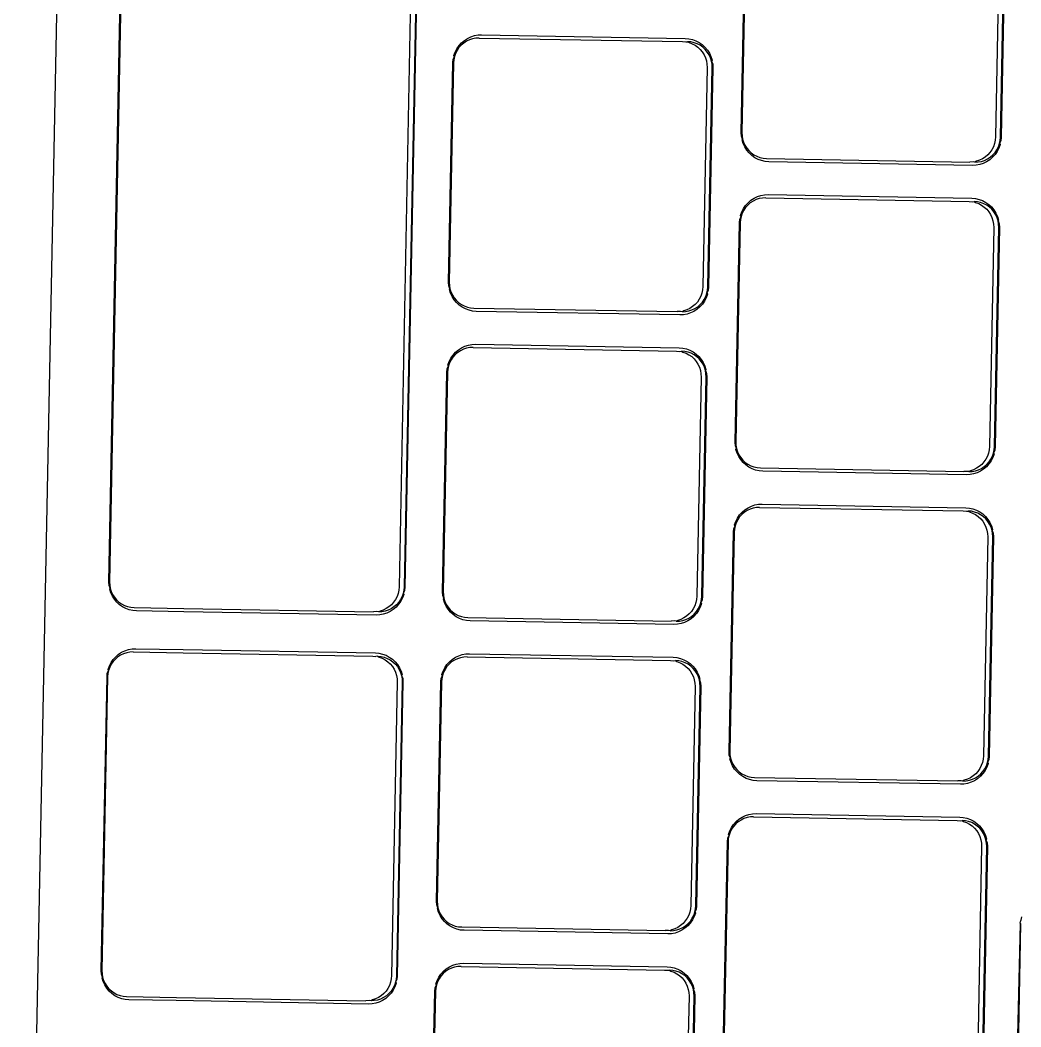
# Model space of a CAD drawing. Header units: millimetres. Extents: x -9564 to 100156, y -26854 to 24346.
# Drawn here: x 72390.7 to 72444.6, y -20765.5 to -20711.2 of the extents above; entities that cross this region are included whole.
import ezdxf

# ---------------------------------------------------------------- set-up
doc = ezdxf.new("R2010")
doc.units = ezdxf.units.MM
doc.header["$LTSCALE"] = 100
doc.layers.add('Muebles', color=112, linetype='Continuous')

msp = doc.modelspace()

# ---------------------------------------------------------------- linework, layer by layer
at = {"layer": 'Muebles'}
for p, q in [((72390.722, -20812.073), (72395.325, -20575.923)), ((72395.502, -20741.488), (72397.032, -20662.998)), ((72397.067, -20663.005), (72395.538, -20741.483)), ((72412.67, -20663.28), (72411.141, -20741.758)), ((72412.943, -20663.285), (72411.414, -20741.763)), ((72412.979, -20663.28), (72411.449, -20741.77)), ((72429.572, -20717.282), (72429.803, -20705.465)), ((72429.838, -20705.472), (72429.607, -20717.277)), ((72443.501, -20705.713), (72443.271, -20717.518)), ((72443.544, -20717.523), (72443.774, -20705.718)), ((72443.81, -20705.712), (72443.579, -20717.53)), ((72414.825, -20712.204), (72415.006, -20712.118)), ((72415.006, -20712.118), (72415.195, -20712.056)), ((72415.195, -20712.056), (72415.391, -20712.02)), ((72415.391, -20712.02), (72415.585, -20712.011)), ((72415.585, -20712.011), (72426.556, -20712.204)), ((72414.256, -20712.762), (72414.37, -20712.595)), ((72414.487, -20712.57), (72414.367, -20712.703)), ((72414.37, -20712.595), (72414.505, -20712.445)), ((72414.622, -20712.454), (72414.487, -20712.57)), ((72414.505, -20712.445), (72414.657, -20712.314)), ((72414.771, -20712.357), (72414.622, -20712.454)), ((72414.657, -20712.314), (72414.825, -20712.204)), ((72414.931, -20712.281), (72414.771, -20712.357)), ((72415.1, -20712.226), (72414.931, -20712.281)), ((72415.274, -20712.194), (72415.1, -20712.226)), ((72415.45, -20712.185), (72415.274, -20712.194)), ((72415.45, -20712.185), (72426.411, -20712.378)), ((72426.411, -20712.378), (72426.587, -20712.393)), ((72426.556, -20712.204), (72426.749, -20712.221)), ((72426.587, -20712.393), (72426.684, -20712.383)), ((72426.86, -20712.398), (72426.684, -20712.383)), ((72426.684, -20712.383), (72426.76, -20712.431)), ((72426.749, -20712.221), (72426.943, -20712.264)), ((72426.76, -20712.431), (72426.926, -20712.492)), ((72427.033, -20712.436), (72426.86, -20712.398)), ((72426.926, -20712.492), (72427.083, -20712.574)), ((72426.943, -20712.264), (72427.131, -20712.332)), ((72427.199, -20712.497), (72427.033, -20712.436)), ((72427.083, -20712.574), (72427.228, -20712.677)), ((72427.131, -20712.332), (72427.308, -20712.425)), ((72427.356, -20712.579), (72427.199, -20712.497)), ((72427.228, -20712.677), (72427.359, -20712.798)), ((72427.308, -20712.425), (72427.471, -20712.54)), ((72427.501, -20712.682), (72427.356, -20712.579)), ((72427.471, -20712.54), (72427.618, -20712.676)), ((72427.632, -20712.802), (72427.501, -20712.682)), ((72427.618, -20712.676), (72427.747, -20712.831)), ((72414.053, -20713.331), (72414.125, -20713.18)), ((72414.125, -20713.18), (72414.087, -20713.355)), ((72414.096, -20713.133), (72414.164, -20712.942)), ((72414.125, -20713.18), (72414.096, -20713.133)), ((72414.185, -20713.011), (72414.125, -20713.18)), ((72414.164, -20712.942), (72414.256, -20712.762)), ((72414.266, -20712.851), (72414.185, -20713.011)), ((72414.367, -20712.703), (72414.266, -20712.851)), ((72427.359, -20712.798), (72427.473, -20712.935)), ((72427.473, -20712.935), (72427.568, -20713.086)), ((72427.568, -20713.086), (72427.643, -20713.248)), ((72427.746, -20712.939), (72427.632, -20712.802)), ((72427.841, -20713.091), (72427.746, -20712.939)), ((72427.747, -20712.831), (72427.855, -20713.001)), ((72427.916, -20713.253), (72427.841, -20713.091)), ((72427.855, -20713.001), (72427.939, -20713.185)), ((72427.939, -20713.185), (72428, -20713.378)), ((72413.807, -20725.345), (72414.037, -20713.528)), ((72414.072, -20713.534), (72413.842, -20725.34)), ((72414.037, -20713.528), (72414.053, -20713.331)), ((72414.087, -20713.355), (72414.072, -20713.534)), ((72427.736, -20713.776), (72427.506, -20725.581)), ((72427.643, -20713.248), (72427.696, -20713.419)), ((72427.696, -20713.419), (72427.728, -20713.596)), ((72427.728, -20713.596), (72427.736, -20713.776)), ((72427.779, -20725.586), (72428.009, -20713.78)), ((72428.044, -20713.775), (72427.813, -20725.592)), ((72427.97, -20713.424), (72427.916, -20713.253)), ((72428, -20713.378), (72427.97, -20713.424)), ((72428.001, -20713.601), (72427.97, -20713.424)), ((72427.97, -20713.424), (72428.035, -20713.578)), ((72428.009, -20713.78), (72428.001, -20713.601)), ((72428.035, -20713.578), (72428.044, -20713.775)), ((72429.581, -20717.479), (72429.572, -20717.282)), ((72429.647, -20717.633), (72429.581, -20717.479)), ((72429.607, -20717.277), (72429.615, -20717.457)), ((72429.615, -20717.457), (72429.647, -20717.633)), ((72443.271, -20717.518), (72443.256, -20717.697)), ((72443.529, -20717.702), (72443.544, -20717.523)), ((72443.579, -20717.53), (72443.563, -20717.726)), ((72429.616, -20717.679), (72429.647, -20717.633)), ((72429.677, -20717.873), (72429.616, -20717.679)), ((72429.647, -20717.633), (72429.7, -20717.805)), ((72429.761, -20718.056), (72429.677, -20717.873)), ((72429.7, -20717.805), (72429.775, -20717.967)), ((72429.869, -20718.227), (72429.761, -20718.056)), ((72429.775, -20717.967), (72429.87, -20718.118)), ((72429.87, -20718.118), (72429.984, -20718.255)), ((72443.158, -20718.042), (72443.077, -20718.202)), ((72443.218, -20717.873), (72443.158, -20718.042)), ((72443.256, -20717.697), (72443.218, -20717.873)), ((72443.35, -20718.207), (72443.431, -20718.047)), ((72443.452, -20718.116), (72443.36, -20718.296)), ((72443.431, -20718.047), (72443.491, -20717.878)), ((72443.52, -20717.925), (72443.452, -20718.116)), ((72443.491, -20717.878), (72443.529, -20717.702)), ((72443.563, -20717.726), (72443.491, -20717.878)), ((72443.491, -20717.878), (72443.52, -20717.925)), ((72429.998, -20718.381), (72429.869, -20718.227)), ((72429.984, -20718.255), (72430.115, -20718.376)), ((72430.145, -20718.518), (72429.998, -20718.381)), ((72430.115, -20718.376), (72430.26, -20718.478)), ((72430.308, -20718.633), (72430.145, -20718.518)), ((72430.26, -20718.478), (72430.417, -20718.561)), ((72430.485, -20718.726), (72430.308, -20718.633)), ((72430.417, -20718.561), (72430.583, -20718.621)), ((72430.583, -20718.621), (72430.756, -20718.659)), ((72430.756, -20718.659), (72430.932, -20718.674)), ((72442.721, -20718.598), (72442.572, -20718.696)), ((72442.856, -20718.482), (72442.721, -20718.598)), ((72442.845, -20718.7), (72442.994, -20718.603)), ((72442.976, -20718.349), (72442.856, -20718.482)), ((72443.111, -20718.613), (72442.959, -20718.744)), ((72443.077, -20718.202), (72442.976, -20718.349)), ((72442.994, -20718.603), (72443.129, -20718.487)), ((72443.246, -20718.463), (72443.111, -20718.613)), ((72443.129, -20718.487), (72443.249, -20718.354)), ((72443.36, -20718.296), (72443.246, -20718.463)), ((72443.249, -20718.354), (72443.35, -20718.207)), ((72430.673, -20718.794), (72430.485, -20718.726)), ((72430.867, -20718.837), (72430.673, -20718.794)), ((72431.06, -20718.853), (72430.867, -20718.837)), ((72430.932, -20718.674), (72441.893, -20718.868)), ((72442.031, -20719.047), (72431.06, -20718.853)), ((72442.069, -20718.859), (72441.893, -20718.868)), ((72442.225, -20719.037), (72442.031, -20719.047)), ((72442.166, -20718.872), (72442.069, -20718.859)), ((72442.244, -20718.827), (72442.166, -20718.872)), ((72442.166, -20718.872), (72442.342, -20718.864)), ((72442.421, -20719.001), (72442.225, -20719.037)), ((72442.412, -20718.772), (72442.244, -20718.827)), ((72442.342, -20718.864), (72442.517, -20718.832)), ((72442.572, -20718.696), (72442.412, -20718.772)), ((72442.61, -20718.94), (72442.421, -20719.001)), ((72442.517, -20718.832), (72442.685, -20718.777)), ((72442.791, -20718.853), (72442.61, -20718.94)), ((72442.685, -20718.777), (72442.845, -20718.7)), ((72442.959, -20718.744), (72442.791, -20718.853)), ((72430.098, -20720.929), (72430.266, -20720.819)), ((72430.266, -20720.819), (72430.446, -20720.733)), ((72430.446, -20720.733), (72430.636, -20720.671)), ((72430.714, -20720.809), (72430.54, -20720.841)), ((72430.636, -20720.671), (72430.832, -20720.635)), ((72430.891, -20720.8), (72430.714, -20720.809)), ((72430.832, -20720.635), (72431.025, -20720.626)), ((72430.891, -20720.8), (72441.851, -20720.994)), ((72431.025, -20720.626), (72441.997, -20720.82)), ((72441.997, -20720.82), (72442.19, -20720.836)), ((72429.697, -20721.377), (72429.811, -20721.21)), ((72429.808, -20721.319), (72429.707, -20721.466)), ((72429.927, -20721.186), (72429.808, -20721.319)), ((72429.811, -20721.21), (72429.945, -20721.06)), ((72430.063, -20721.069), (72429.927, -20721.186)), ((72429.945, -20721.06), (72430.098, -20720.929)), ((72430.211, -20720.972), (72430.063, -20721.069)), ((72430.372, -20720.896), (72430.211, -20720.972)), ((72430.54, -20720.841), (72430.372, -20720.896)), ((72441.851, -20720.994), (72442.028, -20721.008)), ((72442.028, -20721.008), (72442.124, -20720.998)), ((72442.301, -20721.013), (72442.124, -20720.998)), ((72442.124, -20720.998), (72442.2, -20721.047)), ((72442.19, -20720.836), (72442.384, -20720.879)), ((72442.2, -20721.047), (72442.367, -20721.107)), ((72442.473, -20721.051), (72442.301, -20721.013)), ((72442.367, -20721.107), (72442.524, -20721.189)), ((72442.384, -20720.879), (72442.571, -20720.947)), ((72442.64, -20721.112), (72442.473, -20721.051)), ((72442.524, -20721.189), (72442.669, -20721.292)), ((72442.571, -20720.947), (72442.748, -20721.04)), ((72442.797, -20721.194), (72442.64, -20721.112)), ((72442.669, -20721.292), (72442.799, -20721.413)), ((72442.748, -20721.04), (72442.912, -20721.155)), ((72442.942, -20721.297), (72442.797, -20721.194)), ((72442.912, -20721.155), (72443.059, -20721.291)), ((72443.072, -20721.417), (72442.942, -20721.297)), ((72443.059, -20721.291), (72443.188, -20721.446)), ((72429.494, -20721.947), (72429.565, -20721.795)), ((72429.565, -20721.795), (72429.527, -20721.971)), ((72429.537, -20721.748), (72429.605, -20721.557)), ((72429.565, -20721.795), (72429.537, -20721.748)), ((72429.626, -20721.626), (72429.565, -20721.795)), ((72429.605, -20721.557), (72429.697, -20721.377)), ((72429.707, -20721.466), (72429.626, -20721.626)), ((72442.799, -20721.413), (72442.913, -20721.55)), ((72442.913, -20721.55), (72443.009, -20721.701)), ((72443.009, -20721.701), (72443.084, -20721.863)), ((72443.186, -20721.555), (72443.072, -20721.417)), ((72443.084, -20721.863), (72443.137, -20722.034)), ((72443.282, -20721.706), (72443.186, -20721.555)), ((72443.188, -20721.446), (72443.295, -20721.617)), ((72443.357, -20721.868), (72443.282, -20721.706)), ((72443.295, -20721.617), (72443.38, -20721.8)), ((72443.41, -20722.039), (72443.357, -20721.868)), ((72443.38, -20721.8), (72443.44, -20721.993)), ((72429.247, -20733.96), (72429.478, -20722.143)), ((72429.512, -20722.15), (72429.282, -20733.955)), ((72429.478, -20722.143), (72429.494, -20721.947)), ((72429.527, -20721.971), (72429.512, -20722.15)), ((72443.176, -20722.391), (72442.946, -20734.196)), ((72443.137, -20722.034), (72443.168, -20722.211)), ((72443.168, -20722.211), (72443.176, -20722.391)), ((72443.219, -20734.201), (72443.449, -20722.395)), ((72443.484, -20722.39), (72443.254, -20734.207)), ((72443.44, -20721.993), (72443.41, -20722.039)), ((72443.441, -20722.216), (72443.41, -20722.039)), ((72443.41, -20722.039), (72443.476, -20722.193)), ((72443.449, -20722.395), (72443.441, -20722.216)), ((72443.476, -20722.193), (72443.484, -20722.39)), ((72413.815, -20725.542), (72413.807, -20725.345)), ((72413.881, -20725.696), (72413.815, -20725.542)), ((72413.842, -20725.34), (72413.85, -20725.519)), ((72413.85, -20725.519), (72413.881, -20725.696)), ((72413.851, -20725.742), (72413.881, -20725.696)), ((72413.881, -20725.696), (72413.934, -20725.867)), ((72427.506, -20725.581), (72427.49, -20725.76)), ((72427.763, -20725.765), (72427.779, -20725.586)), ((72427.813, -20725.592), (72427.797, -20725.789)), ((72413.911, -20725.935), (72413.851, -20725.742)), ((72413.996, -20726.119), (72413.911, -20725.935)), ((72413.934, -20725.867), (72414.009, -20726.03)), ((72414.103, -20726.289), (72413.996, -20726.119)), ((72414.009, -20726.03), (72414.105, -20726.181)), ((72414.105, -20726.181), (72414.219, -20726.318)), ((72427.392, -20726.105), (72427.311, -20726.264)), ((72427.453, -20725.936), (72427.392, -20726.105)), ((72427.49, -20725.76), (72427.453, -20725.936)), ((72427.584, -20726.269), (72427.665, -20726.109)), ((72427.686, -20726.178), (72427.594, -20726.359)), ((72427.665, -20726.109), (72427.726, -20725.94)), ((72427.754, -20725.987), (72427.686, -20726.178)), ((72427.726, -20725.94), (72427.763, -20725.765)), ((72427.797, -20725.789), (72427.726, -20725.94)), ((72427.726, -20725.94), (72427.754, -20725.987)), ((72414.232, -20726.444), (72414.103, -20726.289)), ((72414.219, -20726.318), (72414.349, -20726.439)), ((72414.379, -20726.58), (72414.232, -20726.444)), ((72414.349, -20726.439), (72414.494, -20726.541)), ((72414.543, -20726.696), (72414.379, -20726.58)), ((72414.494, -20726.541), (72414.651, -20726.623)), ((72414.72, -20726.788), (72414.543, -20726.696)), ((72414.651, -20726.623), (72414.818, -20726.684)), ((72414.907, -20726.857), (72414.72, -20726.788)), ((72414.818, -20726.684), (72414.99, -20726.722)), ((72414.99, -20726.722), (72415.167, -20726.737)), ((72415.167, -20726.737), (72426.127, -20726.93)), ((72426.806, -20726.758), (72426.646, -20726.835)), ((72426.955, -20726.661), (72426.806, -20726.758)), ((72426.919, -20726.84), (72427.08, -20726.763)), ((72427.091, -20726.545), (72426.955, -20726.661)), ((72427.08, -20726.763), (72427.228, -20726.666)), ((72427.21, -20726.412), (72427.091, -20726.545)), ((72427.346, -20726.675), (72427.193, -20726.806)), ((72427.311, -20726.264), (72427.21, -20726.412)), ((72427.228, -20726.666), (72427.364, -20726.55)), ((72427.48, -20726.525), (72427.346, -20726.675)), ((72427.364, -20726.55), (72427.483, -20726.417)), ((72427.594, -20726.359), (72427.48, -20726.525)), ((72427.483, -20726.417), (72427.584, -20726.269)), ((72415.101, -20726.9), (72414.907, -20726.857)), ((72415.294, -20726.916), (72415.101, -20726.9)), ((72426.266, -20727.109), (72415.294, -20726.916)), ((72426.304, -20726.922), (72426.127, -20726.93)), ((72426.459, -20727.1), (72426.266, -20727.109)), ((72426.4, -20726.935), (72426.304, -20726.922)), ((72426.478, -20726.89), (72426.4, -20726.935)), ((72426.4, -20726.935), (72426.577, -20726.927)), ((72426.655, -20727.064), (72426.459, -20727.1)), ((72426.646, -20726.835), (72426.478, -20726.89)), ((72426.577, -20726.927), (72426.751, -20726.895)), ((72426.845, -20727.002), (72426.655, -20727.064)), ((72426.751, -20726.895), (72426.919, -20726.84)), ((72427.025, -20726.916), (72426.845, -20727.002)), ((72427.193, -20726.806), (72427.025, -20726.916)), ((72414.332, -20728.992), (72414.5, -20728.882)), ((72414.606, -20728.958), (72414.446, -20729.035)), ((72414.5, -20728.882), (72414.681, -20728.796)), ((72414.774, -20728.903), (72414.606, -20728.958)), ((72414.681, -20728.796), (72414.87, -20728.734)), ((72414.949, -20728.871), (72414.774, -20728.903)), ((72414.87, -20728.734), (72415.066, -20728.698)), ((72415.125, -20728.863), (72414.949, -20728.871)), ((72415.066, -20728.698), (72415.26, -20728.689)), ((72415.125, -20728.863), (72426.086, -20729.056)), ((72415.26, -20728.689), (72426.231, -20728.882)), ((72426.231, -20728.882), (72426.424, -20728.898)), ((72426.424, -20728.898), (72426.618, -20728.941)), ((72426.618, -20728.941), (72426.806, -20729.01)), ((72413.839, -20729.62), (72413.931, -20729.439)), ((72413.931, -20729.439), (72414.045, -20729.273)), ((72414.042, -20729.381), (72413.941, -20729.529)), ((72414.162, -20729.248), (72414.042, -20729.381)), ((72414.045, -20729.273), (72414.18, -20729.123)), ((72414.297, -20729.132), (72414.162, -20729.248)), ((72414.18, -20729.123), (72414.332, -20728.992)), ((72414.446, -20729.035), (72414.297, -20729.132)), ((72426.086, -20729.056), (72426.262, -20729.071)), ((72426.262, -20729.071), (72426.359, -20729.061)), ((72426.535, -20729.076), (72426.359, -20729.061)), ((72426.359, -20729.061), (72426.435, -20729.109)), ((72426.435, -20729.109), (72426.601, -20729.17)), ((72426.708, -20729.114), (72426.535, -20729.076)), ((72426.601, -20729.17), (72426.758, -20729.252)), ((72426.874, -20729.175), (72426.708, -20729.114)), ((72426.758, -20729.252), (72426.903, -20729.355)), ((72426.806, -20729.01), (72426.983, -20729.102)), ((72427.031, -20729.257), (72426.874, -20729.175)), ((72426.903, -20729.355), (72427.034, -20729.475)), ((72426.983, -20729.102), (72427.146, -20729.218)), ((72427.176, -20729.359), (72427.031, -20729.257)), ((72427.034, -20729.475), (72427.148, -20729.612)), ((72427.146, -20729.218), (72427.293, -20729.354)), ((72427.307, -20729.48), (72427.176, -20729.359)), ((72427.293, -20729.354), (72427.422, -20729.509)), ((72427.421, -20729.617), (72427.307, -20729.48)), ((72427.422, -20729.509), (72427.53, -20729.679)), ((72413.712, -20730.206), (72413.728, -20730.009)), ((72413.728, -20730.009), (72413.8, -20729.858)), ((72413.762, -20730.033), (72413.747, -20730.212)), ((72413.8, -20729.858), (72413.762, -20730.033)), ((72413.771, -20729.811), (72413.839, -20729.62)), ((72413.8, -20729.858), (72413.771, -20729.811)), ((72413.86, -20729.689), (72413.8, -20729.858)), ((72413.941, -20729.529), (72413.86, -20729.689)), ((72427.148, -20729.612), (72427.243, -20729.763)), ((72427.243, -20729.763), (72427.318, -20729.926)), ((72427.318, -20729.926), (72427.371, -20730.097)), ((72427.516, -20729.768), (72427.421, -20729.617)), ((72427.591, -20729.931), (72427.516, -20729.768)), ((72427.53, -20729.679), (72427.614, -20729.863)), ((72427.644, -20730.102), (72427.591, -20729.931)), ((72427.614, -20729.863), (72427.675, -20730.056)), ((72427.675, -20730.056), (72427.644, -20730.102)), ((72413.481, -20742.023), (72413.712, -20730.206)), ((72413.747, -20730.212), (72413.517, -20742.018)), ((72427.411, -20730.453), (72427.18, -20742.259)), ((72427.371, -20730.097), (72427.402, -20730.274)), ((72427.402, -20730.274), (72427.411, -20730.453)), ((72427.453, -20742.264), (72427.684, -20730.458)), ((72427.719, -20730.453), (72427.488, -20742.27)), ((72427.675, -20730.279), (72427.644, -20730.102)), ((72427.644, -20730.102), (72427.71, -20730.256)), ((72427.684, -20730.458), (72427.675, -20730.279)), ((72427.71, -20730.256), (72427.719, -20730.453)), ((72429.256, -20734.157), (72429.247, -20733.96)), ((72429.321, -20734.311), (72429.256, -20734.157)), ((72429.282, -20733.955), (72429.29, -20734.134)), ((72429.29, -20734.134), (72429.321, -20734.311)), ((72429.291, -20734.357), (72429.321, -20734.311)), ((72429.352, -20734.55), (72429.291, -20734.357)), ((72429.321, -20734.311), (72429.375, -20734.482)), ((72442.931, -20734.375), (72442.893, -20734.551)), ((72442.946, -20734.196), (72442.931, -20734.375)), ((72443.166, -20734.555), (72443.204, -20734.38)), ((72443.204, -20734.38), (72443.219, -20734.201)), ((72443.254, -20734.207), (72443.238, -20734.404)), ((72429.436, -20734.734), (72429.352, -20734.55)), ((72429.375, -20734.482), (72429.45, -20734.645)), ((72429.544, -20734.904), (72429.436, -20734.734)), ((72429.45, -20734.645), (72429.545, -20734.796)), ((72429.673, -20735.059), (72429.544, -20734.904)), ((72429.545, -20734.796), (72429.659, -20734.933)), ((72429.659, -20734.933), (72429.79, -20735.054)), ((72442.752, -20734.879), (72442.651, -20735.027)), ((72442.833, -20734.72), (72442.752, -20734.879)), ((72442.893, -20734.551), (72442.833, -20734.72)), ((72442.924, -20735.032), (72443.025, -20734.884)), ((72443.025, -20734.884), (72443.106, -20734.725)), ((72443.127, -20734.793), (72443.035, -20734.974)), ((72443.106, -20734.725), (72443.166, -20734.555)), ((72443.195, -20734.602), (72443.127, -20734.793)), ((72443.238, -20734.404), (72443.166, -20734.555)), ((72443.166, -20734.555), (72443.195, -20734.602)), ((72429.82, -20735.195), (72429.673, -20735.059)), ((72429.79, -20735.054), (72429.935, -20735.156)), ((72429.983, -20735.311), (72429.82, -20735.195)), ((72429.935, -20735.156), (72430.092, -20735.238)), ((72430.16, -20735.403), (72429.983, -20735.311)), ((72430.092, -20735.238), (72430.258, -20735.299)), ((72430.348, -20735.472), (72430.16, -20735.403)), ((72430.258, -20735.299), (72430.431, -20735.337)), ((72430.542, -20735.515), (72430.348, -20735.472)), ((72430.431, -20735.337), (72430.607, -20735.352)), ((72430.607, -20735.352), (72441.568, -20735.545)), ((72442.087, -20735.45), (72441.918, -20735.505)), ((72442.247, -20735.373), (72442.087, -20735.45)), ((72442.191, -20735.51), (72442.36, -20735.455)), ((72442.396, -20735.276), (72442.247, -20735.373)), ((72442.36, -20735.455), (72442.52, -20735.378)), ((72442.531, -20735.16), (72442.396, -20735.276)), ((72442.634, -20735.421), (72442.466, -20735.531)), ((72442.52, -20735.378), (72442.669, -20735.281)), ((72442.651, -20735.027), (72442.531, -20735.16)), ((72442.786, -20735.291), (72442.634, -20735.421)), ((72442.669, -20735.281), (72442.804, -20735.165)), ((72442.921, -20735.14), (72442.786, -20735.291)), ((72442.804, -20735.165), (72442.924, -20735.032)), ((72443.035, -20734.974), (72442.921, -20735.14)), ((72430.735, -20735.531), (72430.542, -20735.515)), ((72441.706, -20735.724), (72430.735, -20735.531)), ((72441.744, -20735.537), (72441.568, -20735.545)), ((72441.9, -20735.715), (72441.706, -20735.724)), ((72441.841, -20735.55), (72441.744, -20735.537)), ((72441.918, -20735.505), (72441.841, -20735.55)), ((72441.841, -20735.55), (72442.017, -20735.542)), ((72442.096, -20735.679), (72441.9, -20735.715)), ((72442.017, -20735.542), (72442.191, -20735.51)), ((72442.285, -20735.617), (72442.096, -20735.679)), ((72442.466, -20735.531), (72442.285, -20735.617)), ((72429.62, -20737.738), (72429.773, -20737.607)), ((72429.886, -20737.65), (72429.737, -20737.747)), ((72429.773, -20737.607), (72429.941, -20737.497)), ((72430.046, -20737.573), (72429.886, -20737.65)), ((72429.941, -20737.497), (72430.121, -20737.411)), ((72430.215, -20737.519), (72430.046, -20737.573)), ((72430.121, -20737.411), (72430.311, -20737.349)), ((72430.389, -20737.487), (72430.215, -20737.519)), ((72430.311, -20737.349), (72430.507, -20737.313)), ((72430.566, -20737.478), (72430.389, -20737.487)), ((72430.507, -20737.313), (72430.7, -20737.304)), ((72430.566, -20737.478), (72441.526, -20737.671)), ((72430.7, -20737.304), (72441.672, -20737.497)), ((72441.672, -20737.497), (72441.865, -20737.514)), ((72441.865, -20737.514), (72442.059, -20737.556)), ((72442.059, -20737.556), (72442.246, -20737.625)), ((72442.246, -20737.625), (72442.423, -20737.717)), ((72429.28, -20738.235), (72429.372, -20738.054)), ((72429.382, -20738.144), (72429.3, -20738.304)), ((72429.372, -20738.054), (72429.486, -20737.888)), ((72429.483, -20737.996), (72429.382, -20738.144)), ((72429.602, -20737.863), (72429.483, -20737.996)), ((72429.486, -20737.888), (72429.62, -20737.738)), ((72429.737, -20737.747), (72429.602, -20737.863)), ((72441.526, -20737.671), (72441.702, -20737.686)), ((72441.702, -20737.686), (72441.799, -20737.676)), ((72441.975, -20737.691), (72441.799, -20737.676)), ((72441.799, -20737.676), (72441.875, -20737.724)), ((72441.875, -20737.724), (72442.041, -20737.785)), ((72442.148, -20737.729), (72441.975, -20737.691)), ((72442.041, -20737.785), (72442.198, -20737.867)), ((72442.314, -20737.79), (72442.148, -20737.729)), ((72442.198, -20737.867), (72442.344, -20737.97)), ((72442.472, -20737.872), (72442.314, -20737.79)), ((72442.344, -20737.97), (72442.474, -20738.09)), ((72442.423, -20737.717), (72442.587, -20737.833)), ((72442.617, -20737.974), (72442.472, -20737.872)), ((72442.474, -20738.09), (72442.588, -20738.227)), ((72442.587, -20737.833), (72442.734, -20737.969)), ((72442.747, -20738.095), (72442.617, -20737.974)), ((72442.734, -20737.969), (72442.863, -20738.124)), ((72442.861, -20738.232), (72442.747, -20738.095)), ((72442.863, -20738.124), (72442.97, -20738.294)), ((72429.152, -20738.821), (72429.169, -20738.624)), ((72429.169, -20738.624), (72429.24, -20738.473)), ((72429.202, -20738.648), (72429.187, -20738.827)), ((72429.24, -20738.473), (72429.202, -20738.648)), ((72429.212, -20738.426), (72429.28, -20738.235)), ((72429.24, -20738.473), (72429.212, -20738.426)), ((72429.3, -20738.304), (72429.24, -20738.473)), ((72442.588, -20738.227), (72442.683, -20738.379)), ((72442.683, -20738.379), (72442.758, -20738.541)), ((72442.758, -20738.541), (72442.812, -20738.712)), ((72442.812, -20738.712), (72442.843, -20738.889)), ((72442.956, -20738.383), (72442.861, -20738.232)), ((72443.032, -20738.546), (72442.956, -20738.383)), ((72442.97, -20738.294), (72443.055, -20738.478)), ((72443.085, -20738.717), (72443.032, -20738.546)), ((72443.055, -20738.478), (72443.115, -20738.671)), ((72443.115, -20738.671), (72443.085, -20738.717)), ((72443.116, -20738.894), (72443.085, -20738.717)), ((72443.085, -20738.717), (72443.15, -20738.871)), ((72428.922, -20750.638), (72429.152, -20738.821)), ((72429.187, -20738.827), (72428.957, -20750.633)), ((72442.851, -20739.068), (72442.621, -20750.874)), ((72442.843, -20738.889), (72442.851, -20739.068)), ((72442.894, -20750.879), (72443.124, -20739.073)), ((72443.159, -20739.068), (72442.929, -20750.885)), ((72443.124, -20739.073), (72443.116, -20738.894)), ((72443.15, -20738.871), (72443.159, -20739.068)), ((72395.511, -20741.685), (72395.502, -20741.488)), ((72395.577, -20741.839), (72395.511, -20741.685)), ((72395.538, -20741.483), (72395.546, -20741.663)), ((72395.546, -20741.663), (72395.577, -20741.839)), ((72395.546, -20741.885), (72395.577, -20741.839)), ((72395.607, -20742.078), (72395.546, -20741.885)), ((72395.577, -20741.839), (72395.63, -20742.01)), ((72411.126, -20741.937), (72411.088, -20742.113)), ((72411.141, -20741.758), (72411.126, -20741.937)), ((72411.399, -20741.942), (72411.361, -20742.118)), ((72411.432, -20741.966), (72411.361, -20742.118)), ((72411.414, -20741.763), (72411.399, -20741.942)), ((72411.449, -20741.77), (72411.432, -20741.966)), ((72395.692, -20742.262), (72395.607, -20742.078)), ((72395.63, -20742.01), (72395.705, -20742.173)), ((72395.799, -20742.433), (72395.692, -20742.262)), ((72395.705, -20742.173), (72395.801, -20742.324)), ((72395.928, -20742.587), (72395.799, -20742.433)), ((72395.801, -20742.324), (72395.915, -20742.461)), ((72395.915, -20742.461), (72396.045, -20742.582)), ((72410.946, -20742.442), (72410.845, -20742.589)), ((72411.028, -20742.282), (72410.946, -20742.442)), ((72411.088, -20742.113), (72411.028, -20742.282)), ((72411.219, -20742.447), (72411.118, -20742.594)), ((72411.301, -20742.287), (72411.219, -20742.447)), ((72411.321, -20742.356), (72411.229, -20742.536)), ((72411.361, -20742.118), (72411.301, -20742.287)), ((72411.389, -20742.165), (72411.321, -20742.356)), ((72411.361, -20742.118), (72411.389, -20742.165)), ((72413.49, -20742.22), (72413.481, -20742.023)), ((72413.556, -20742.374), (72413.49, -20742.22)), ((72413.517, -20742.018), (72413.525, -20742.197)), ((72413.525, -20742.197), (72413.556, -20742.374)), ((72413.525, -20742.42), (72413.556, -20742.374)), ((72413.586, -20742.613), (72413.525, -20742.42)), ((72413.556, -20742.374), (72413.609, -20742.545)), ((72427.165, -20742.438), (72427.127, -20742.613)), ((72427.18, -20742.259), (72427.165, -20742.438)), ((72427.4, -20742.618), (72427.438, -20742.443)), ((72427.472, -20742.467), (72427.4, -20742.618)), ((72427.438, -20742.443), (72427.453, -20742.264)), ((72427.488, -20742.27), (72427.472, -20742.467)), ((72396.075, -20742.723), (72395.928, -20742.587)), ((72396.045, -20742.582), (72396.19, -20742.684)), ((72396.239, -20742.839), (72396.075, -20742.723)), ((72396.19, -20742.684), (72396.347, -20742.766)), ((72396.415, -20742.932), (72396.239, -20742.839)), ((72396.347, -20742.766), (72396.514, -20742.827)), ((72396.603, -20743), (72396.415, -20742.932)), ((72396.514, -20742.827), (72396.686, -20742.865)), ((72396.797, -20743.043), (72396.603, -20743)), ((72396.686, -20742.865), (72396.862, -20742.88)), ((72396.99, -20743.059), (72396.797, -20743.043)), ((72396.862, -20742.88), (72399.549, -20742.928)), ((72399.545, -20743.104), (72396.99, -20743.059)), ((72399.549, -20742.928), (72409.762, -20743.108)), ((72410.113, -20743.067), (72410.035, -20743.113)), ((72410.282, -20743.012), (72410.113, -20743.067)), ((72410.386, -20743.072), (72410.212, -20743.104)), ((72410.442, -20742.936), (72410.282, -20743.012)), ((72410.555, -20743.017), (72410.386, -20743.072)), ((72410.591, -20742.838), (72410.442, -20742.936)), ((72410.715, -20742.94), (72410.555, -20743.017)), ((72410.726, -20742.722), (72410.591, -20742.838)), ((72410.828, -20742.984), (72410.66, -20743.093)), ((72410.864, -20742.843), (72410.715, -20742.94)), ((72410.845, -20742.589), (72410.726, -20742.722)), ((72410.981, -20742.853), (72410.828, -20742.984)), ((72410.999, -20742.727), (72410.864, -20742.843)), ((72411.115, -20742.703), (72410.981, -20742.853)), ((72411.118, -20742.594), (72410.999, -20742.727)), ((72411.229, -20742.536), (72411.115, -20742.703)), ((72413.671, -20742.797), (72413.586, -20742.613)), ((72413.609, -20742.545), (72413.684, -20742.707)), ((72413.778, -20742.967), (72413.671, -20742.797)), ((72413.684, -20742.707), (72413.78, -20742.859)), ((72413.907, -20743.122), (72413.778, -20742.967)), ((72413.78, -20742.859), (72413.894, -20742.996)), ((72413.894, -20742.996), (72414.024, -20743.116)), ((72426.986, -20742.942), (72426.885, -20743.09)), ((72427.067, -20742.782), (72426.986, -20742.942)), ((72427.127, -20742.613), (72427.067, -20742.782)), ((72427.269, -20743.036), (72427.155, -20743.203)), ((72427.158, -20743.095), (72427.259, -20742.947)), ((72427.259, -20742.947), (72427.34, -20742.787)), ((72427.361, -20742.856), (72427.269, -20743.036)), ((72427.34, -20742.787), (72427.4, -20742.618)), ((72427.429, -20742.665), (72427.361, -20742.856)), ((72427.4, -20742.618), (72427.429, -20742.665)), ((72409.901, -20743.287), (72399.545, -20743.104)), ((72409.939, -20743.099), (72409.762, -20743.108)), ((72410.094, -20743.277), (72409.901, -20743.287)), ((72410.035, -20743.113), (72409.939, -20743.099)), ((72410.212, -20743.104), (72410.035, -20743.113)), ((72410.29, -20743.241), (72410.094, -20743.277)), ((72410.48, -20743.18), (72410.29, -20743.241)), ((72410.66, -20743.093), (72410.48, -20743.18)), ((72414.054, -20743.258), (72413.907, -20743.122)), ((72414.024, -20743.116), (72414.169, -20743.219)), ((72414.218, -20743.373), (72414.054, -20743.258)), ((72414.169, -20743.219), (72414.326, -20743.301)), ((72414.395, -20743.466), (72414.218, -20743.373)), ((72414.326, -20743.301), (72414.493, -20743.362)), ((72414.582, -20743.534), (72414.395, -20743.466)), ((72414.493, -20743.362), (72414.665, -20743.4)), ((72414.776, -20743.577), (72414.582, -20743.534)), ((72414.665, -20743.4), (72414.842, -20743.415)), ((72414.969, -20743.594), (72414.776, -20743.577)), ((72414.842, -20743.415), (72425.802, -20743.608)), ((72425.941, -20743.787), (72414.969, -20743.594)), ((72425.979, -20743.599), (72425.802, -20743.608)), ((72426.075, -20743.613), (72425.979, -20743.599)), ((72426.153, -20743.567), (72426.075, -20743.613)), ((72426.075, -20743.613), (72426.252, -20743.604)), ((72426.321, -20743.513), (72426.153, -20743.567)), ((72426.252, -20743.604), (72426.426, -20743.572)), ((72426.481, -20743.436), (72426.321, -20743.513)), ((72426.426, -20743.572), (72426.594, -20743.517)), ((72426.63, -20743.339), (72426.481, -20743.436)), ((72426.7, -20743.594), (72426.52, -20743.68)), ((72426.594, -20743.517), (72426.754, -20743.441)), ((72426.766, -20743.223), (72426.63, -20743.339)), ((72426.868, -20743.484), (72426.7, -20743.594)), ((72426.754, -20743.441), (72426.903, -20743.344)), ((72426.885, -20743.09), (72426.766, -20743.223)), ((72427.02, -20743.353), (72426.868, -20743.484)), ((72426.903, -20743.344), (72427.039, -20743.228)), ((72427.155, -20743.203), (72427.02, -20743.353)), ((72427.039, -20743.228), (72427.158, -20743.095)), ((72426.134, -20743.778), (72425.941, -20743.787)), ((72426.33, -20743.742), (72426.134, -20743.778)), ((72426.52, -20743.68), (72426.33, -20743.742)), ((72396.191, -20745.288), (72396.371, -20745.202)), ((72396.371, -20745.202), (72396.561, -20745.14)), ((72396.561, -20745.14), (72396.757, -20745.104)), ((72396.757, -20745.104), (72396.95, -20745.095)), ((72396.95, -20745.095), (72399.506, -20745.14)), ((72399.506, -20745.14), (72409.861, -20745.323)), ((72395.622, -20745.846), (72395.736, -20745.679)), ((72395.733, -20745.787), (72395.632, -20745.935)), ((72395.852, -20745.654), (72395.733, -20745.787)), ((72395.736, -20745.679), (72395.87, -20745.529)), ((72395.987, -20745.538), (72395.852, -20745.654)), ((72395.87, -20745.529), (72396.023, -20745.398)), ((72396.136, -20745.441), (72395.987, -20745.538)), ((72396.023, -20745.398), (72396.191, -20745.288)), ((72396.297, -20745.365), (72396.136, -20745.441)), ((72396.465, -20745.31), (72396.297, -20745.365)), ((72396.639, -20745.278), (72396.465, -20745.31)), ((72396.816, -20745.269), (72396.639, -20745.278)), ((72396.816, -20745.269), (72399.502, -20745.317)), ((72399.502, -20745.317), (72409.716, -20745.497)), ((72409.716, -20745.497), (72409.892, -20745.512)), ((72409.861, -20745.323), (72410.054, -20745.339)), ((72409.989, -20745.502), (72409.892, -20745.512)), ((72409.989, -20745.502), (72410.165, -20745.516)), ((72409.989, -20745.502), (72410.065, -20745.55)), ((72410.054, -20745.339), (72410.248, -20745.382)), ((72410.065, -20745.55), (72410.231, -20745.61)), ((72410.165, -20745.516), (72410.338, -20745.554)), ((72410.231, -20745.61), (72410.388, -20745.693)), ((72410.248, -20745.382), (72410.436, -20745.45)), ((72410.338, -20745.554), (72410.504, -20745.615)), ((72410.388, -20745.693), (72410.533, -20745.795)), ((72410.436, -20745.45), (72410.613, -20745.543)), ((72410.504, -20745.615), (72410.661, -20745.697)), ((72410.613, -20745.543), (72410.776, -20745.658)), ((72410.661, -20745.697), (72410.806, -20745.8)), ((72410.776, -20745.658), (72410.923, -20745.794)), ((72413.855, -20745.8), (72414.007, -20745.669)), ((72414.121, -20745.713), (72413.972, -20745.81)), ((72414.007, -20745.669), (72414.175, -20745.56)), ((72414.281, -20745.636), (72414.121, -20745.713)), ((72414.175, -20745.56), (72414.355, -20745.474)), ((72414.449, -20745.581), (72414.281, -20745.636)), ((72414.355, -20745.474), (72414.545, -20745.412)), ((72414.623, -20745.549), (72414.449, -20745.581)), ((72414.545, -20745.412), (72414.741, -20745.376)), ((72414.8, -20745.541), (72414.623, -20745.549)), ((72414.741, -20745.376), (72414.935, -20745.366)), ((72414.8, -20745.541), (72425.761, -20745.734)), ((72414.935, -20745.366), (72425.906, -20745.56)), ((72425.761, -20745.734), (72425.937, -20745.749)), ((72425.906, -20745.56), (72426.099, -20745.576)), ((72425.937, -20745.749), (72426.034, -20745.739)), ((72426.21, -20745.754), (72426.034, -20745.739)), ((72426.034, -20745.739), (72426.109, -20745.787)), ((72426.099, -20745.576), (72426.293, -20745.619)), ((72426.109, -20745.787), (72426.276, -20745.848)), ((72426.382, -20745.792), (72426.21, -20745.754)), ((72426.293, -20745.619), (72426.481, -20745.687)), ((72426.481, -20745.687), (72426.657, -20745.78)), ((72426.657, -20745.78), (72426.821, -20745.895)), ((72395.419, -20746.415), (72395.49, -20746.264)), ((72395.49, -20746.264), (72395.452, -20746.439)), ((72395.462, -20746.217), (72395.53, -20746.026)), ((72395.49, -20746.264), (72395.462, -20746.217)), ((72395.551, -20746.095), (72395.49, -20746.264)), ((72395.53, -20746.026), (72395.622, -20745.846)), ((72395.632, -20745.935), (72395.551, -20746.095)), ((72410.533, -20745.795), (72410.664, -20745.916)), ((72410.664, -20745.916), (72410.778, -20746.053)), ((72410.778, -20746.053), (72410.873, -20746.204)), ((72410.806, -20745.8), (72410.937, -20745.921)), ((72410.873, -20746.204), (72410.948, -20746.366)), ((72410.923, -20745.794), (72411.052, -20745.949)), ((72410.937, -20745.921), (72411.051, -20746.058)), ((72411.051, -20746.058), (72411.146, -20746.209)), ((72411.052, -20745.949), (72411.16, -20746.12)), ((72411.146, -20746.209), (72411.221, -20746.371)), ((72411.16, -20746.12), (72411.244, -20746.303)), ((72411.244, -20746.303), (72411.305, -20746.497)), ((72413.446, -20746.489), (72413.514, -20746.297)), ((72413.514, -20746.297), (72413.606, -20746.117)), ((72413.616, -20746.207), (72413.535, -20746.366)), ((72413.606, -20746.117), (72413.72, -20745.95)), ((72413.717, -20746.059), (72413.616, -20746.207)), ((72413.836, -20745.926), (72413.717, -20746.059)), ((72413.72, -20745.95), (72413.855, -20745.8)), ((72413.972, -20745.81), (72413.836, -20745.926)), ((72426.276, -20745.848), (72426.433, -20745.93)), ((72426.549, -20745.852), (72426.382, -20745.792)), ((72426.433, -20745.93), (72426.578, -20746.032)), ((72426.706, -20745.935), (72426.549, -20745.852)), ((72426.578, -20746.032), (72426.708, -20746.153)), ((72426.851, -20746.037), (72426.706, -20745.935)), ((72426.708, -20746.153), (72426.822, -20746.29)), ((72426.821, -20745.895), (72426.968, -20746.032)), ((72426.822, -20746.29), (72426.918, -20746.441)), ((72426.982, -20746.158), (72426.851, -20746.037)), ((72426.968, -20746.032), (72427.097, -20746.186)), ((72427.095, -20746.295), (72426.982, -20746.158)), ((72427.191, -20746.446), (72427.095, -20746.295)), ((72427.097, -20746.186), (72427.204, -20746.357)), ((72395.094, -20762.445), (72395.402, -20746.612)), ((72395.437, -20746.619), (72395.129, -20762.439)), ((72395.402, -20746.612), (72395.419, -20746.415)), ((72395.452, -20746.439), (72395.437, -20746.619)), ((72410.948, -20746.366), (72411.001, -20746.538)), ((72411.001, -20746.538), (72411.033, -20746.714)), ((72411.033, -20746.714), (72411.041, -20746.894)), ((72411.221, -20746.371), (72411.275, -20746.542)), ((72411.305, -20746.497), (72411.275, -20746.542)), ((72411.275, -20746.542), (72411.306, -20746.719)), ((72411.275, -20746.542), (72411.34, -20746.696)), ((72411.306, -20746.719), (72411.314, -20746.899)), ((72411.34, -20746.696), (72411.349, -20746.893)), ((72413.387, -20746.884), (72413.403, -20746.687)), ((72413.403, -20746.687), (72413.475, -20746.535)), ((72413.437, -20746.711), (72413.422, -20746.89)), ((72413.475, -20746.535), (72413.437, -20746.711)), ((72413.475, -20746.535), (72413.446, -20746.489)), ((72413.535, -20746.366), (72413.475, -20746.535)), ((72426.918, -20746.441), (72426.993, -20746.604)), ((72426.993, -20746.604), (72427.046, -20746.775)), ((72427.046, -20746.775), (72427.077, -20746.952)), ((72427.266, -20746.609), (72427.191, -20746.446)), ((72427.204, -20746.357), (72427.289, -20746.54)), ((72427.319, -20746.78), (72427.266, -20746.609)), ((72427.289, -20746.54), (72427.35, -20746.734)), ((72427.35, -20746.734), (72427.319, -20746.78)), ((72427.35, -20746.956), (72427.319, -20746.78)), ((72427.319, -20746.78), (72427.385, -20746.934)), ((72411.041, -20746.894), (72410.732, -20762.715)), ((72411.314, -20746.899), (72411.005, -20762.719)), ((72411.349, -20746.893), (72411.04, -20762.726)), ((72413.156, -20758.701), (72413.387, -20746.884)), ((72413.422, -20746.89), (72413.192, -20758.695)), ((72427.085, -20747.131), (72426.855, -20758.936)), ((72427.077, -20746.952), (72427.085, -20747.131)), ((72427.128, -20758.941), (72427.358, -20747.136)), ((72427.394, -20747.131), (72427.163, -20758.948)), ((72427.358, -20747.136), (72427.35, -20746.956)), ((72427.385, -20746.934), (72427.394, -20747.131)), ((72428.931, -20750.835), (72428.922, -20750.638)), ((72428.957, -20750.633), (72428.965, -20750.812)), ((72428.996, -20750.989), (72428.931, -20750.835)), ((72428.965, -20750.812), (72428.996, -20750.989)), ((72428.966, -20751.035), (72428.996, -20750.989)), ((72429.027, -20751.228), (72428.966, -20751.035)), ((72428.996, -20750.989), (72429.05, -20751.16)), ((72429.05, -20751.16), (72429.125, -20751.323)), ((72442.606, -20751.053), (72442.568, -20751.228)), ((72442.621, -20750.874), (72442.606, -20751.053)), ((72442.841, -20751.233), (72442.879, -20751.058)), ((72442.912, -20751.082), (72442.841, -20751.233)), ((72442.879, -20751.058), (72442.894, -20750.879)), ((72442.929, -20750.885), (72442.912, -20751.082)), ((72429.111, -20751.412), (72429.027, -20751.228)), ((72429.219, -20751.582), (72429.111, -20751.412)), ((72429.125, -20751.323), (72429.22, -20751.474)), ((72429.347, -20751.737), (72429.219, -20751.582)), ((72429.22, -20751.474), (72429.334, -20751.611)), ((72429.334, -20751.611), (72429.465, -20751.732)), ((72429.495, -20751.873), (72429.347, -20751.737)), ((72429.465, -20751.732), (72429.61, -20751.834)), ((72442.325, -20751.705), (72442.206, -20751.838)), ((72442.427, -20751.557), (72442.325, -20751.705)), ((72442.508, -20751.397), (72442.427, -20751.557)), ((72442.479, -20751.843), (72442.598, -20751.71)), ((72442.568, -20751.228), (72442.508, -20751.397)), ((72442.71, -20751.652), (72442.596, -20751.818)), ((72442.598, -20751.71), (72442.7, -20751.562)), ((72442.7, -20751.562), (72442.781, -20751.402)), ((72442.802, -20751.471), (72442.71, -20751.652)), ((72442.781, -20751.402), (72442.841, -20751.233)), ((72442.87, -20751.28), (72442.802, -20751.471)), ((72442.841, -20751.233), (72442.87, -20751.28)), ((72429.658, -20751.989), (72429.495, -20751.873)), ((72429.61, -20751.834), (72429.767, -20751.916)), ((72429.835, -20752.081), (72429.658, -20751.989)), ((72429.767, -20751.916), (72429.933, -20751.977)), ((72430.022, -20752.15), (72429.835, -20752.081)), ((72429.933, -20751.977), (72430.106, -20752.015)), ((72430.217, -20752.192), (72430.022, -20752.15)), ((72430.106, -20752.015), (72430.282, -20752.03)), ((72430.41, -20752.209), (72430.217, -20752.192)), ((72430.282, -20752.03), (72441.243, -20752.223)), ((72441.381, -20752.402), (72430.41, -20752.209)), ((72441.419, -20752.215), (72441.243, -20752.223)), ((72441.516, -20752.228), (72441.419, -20752.215)), ((72441.593, -20752.183), (72441.516, -20752.228)), ((72441.516, -20752.228), (72441.692, -20752.219)), ((72441.762, -20752.128), (72441.593, -20752.183)), ((72441.692, -20752.219), (72441.866, -20752.187)), ((72441.922, -20752.051), (72441.762, -20752.128)), ((72441.96, -20752.295), (72441.77, -20752.357)), ((72441.866, -20752.187), (72442.035, -20752.133)), ((72442.071, -20751.954), (72441.922, -20752.051)), ((72442.141, -20752.209), (72441.96, -20752.295)), ((72442.035, -20752.133), (72442.195, -20752.056)), ((72442.206, -20751.838), (72442.071, -20751.954)), ((72442.309, -20752.099), (72442.141, -20752.209)), ((72442.195, -20752.056), (72442.344, -20751.959)), ((72442.461, -20751.968), (72442.309, -20752.099)), ((72442.344, -20751.959), (72442.479, -20751.843)), ((72442.596, -20751.818), (72442.461, -20751.968)), ((72441.574, -20752.393), (72441.381, -20752.402)), ((72441.77, -20752.357), (72441.574, -20752.393)), ((72429.161, -20754.566), (72429.295, -20754.415)), ((72429.412, -20754.425), (72429.277, -20754.541)), ((72429.295, -20754.415), (72429.448, -20754.285)), ((72429.561, -20754.328), (72429.412, -20754.425)), ((72429.448, -20754.285), (72429.616, -20754.175)), ((72429.721, -20754.251), (72429.561, -20754.328)), ((72429.616, -20754.175), (72429.796, -20754.089)), ((72429.89, -20754.196), (72429.721, -20754.251)), ((72429.796, -20754.089), (72429.986, -20754.027)), ((72430.064, -20754.164), (72429.89, -20754.196)), ((72429.986, -20754.027), (72430.182, -20753.991)), ((72430.241, -20754.156), (72430.064, -20754.164)), ((72430.182, -20753.991), (72430.375, -20753.981)), ((72430.241, -20754.156), (72441.201, -20754.349)), ((72430.375, -20753.981), (72441.347, -20754.175)), ((72441.201, -20754.349), (72441.377, -20754.364)), ((72441.347, -20754.175), (72441.539, -20754.191)), ((72441.377, -20754.364), (72441.474, -20754.354)), ((72441.65, -20754.369), (72441.474, -20754.354)), ((72441.474, -20754.354), (72441.55, -20754.402)), ((72441.539, -20754.191), (72441.734, -20754.234)), ((72441.55, -20754.402), (72441.716, -20754.463)), ((72441.823, -20754.407), (72441.65, -20754.369)), ((72441.716, -20754.463), (72441.873, -20754.545)), ((72441.734, -20754.234), (72441.921, -20754.303)), ((72441.989, -20754.468), (72441.823, -20754.407)), ((72441.921, -20754.303), (72442.098, -20754.395)), ((72442.146, -20754.55), (72441.989, -20754.468)), ((72442.098, -20754.395), (72442.262, -20754.511)), ((72428.887, -20755.104), (72428.955, -20754.913)), ((72428.975, -20754.981), (72428.915, -20755.151)), ((72428.955, -20754.913), (72429.047, -20754.732)), ((72429.057, -20754.822), (72428.975, -20754.981)), ((72429.047, -20754.732), (72429.161, -20754.566)), ((72429.158, -20754.674), (72429.057, -20754.822)), ((72429.277, -20754.541), (72429.158, -20754.674)), ((72441.873, -20754.545), (72442.018, -20754.647)), ((72442.018, -20754.647), (72442.149, -20754.768)), ((72442.292, -20754.652), (72442.146, -20754.55)), ((72442.149, -20754.768), (72442.263, -20754.905)), ((72442.262, -20754.511), (72442.409, -20754.647)), ((72442.263, -20754.905), (72442.358, -20755.056)), ((72442.422, -20754.773), (72442.292, -20754.652)), ((72442.409, -20754.647), (72442.537, -20754.801)), ((72442.536, -20754.91), (72442.422, -20754.773)), ((72442.631, -20755.061), (72442.536, -20754.91)), ((72442.537, -20754.801), (72442.645, -20754.972)), ((72442.645, -20754.972), (72442.73, -20755.156)), ((72428.597, -20767.316), (72428.827, -20755.499)), ((72428.862, -20755.505), (72428.632, -20767.311)), ((72428.827, -20755.499), (72428.844, -20755.302)), ((72428.844, -20755.302), (72428.915, -20755.151)), ((72428.877, -20755.326), (72428.862, -20755.505)), ((72428.915, -20755.151), (72428.877, -20755.326)), ((72428.915, -20755.151), (72428.887, -20755.104)), ((72442.358, -20755.056), (72442.433, -20755.219)), ((72442.433, -20755.219), (72442.487, -20755.39)), ((72442.487, -20755.39), (72442.518, -20755.567)), ((72442.706, -20755.224), (72442.631, -20755.061)), ((72442.76, -20755.395), (72442.706, -20755.224)), ((72442.73, -20755.156), (72442.79, -20755.349)), ((72442.79, -20755.349), (72442.76, -20755.395)), ((72442.791, -20755.572), (72442.76, -20755.395)), ((72442.76, -20755.395), (72442.825, -20755.549)), ((72442.825, -20755.549), (72442.834, -20755.746)), ((72442.526, -20755.746), (72442.296, -20767.552)), ((72442.518, -20755.567), (72442.526, -20755.746)), ((72442.569, -20767.556), (72442.799, -20755.751)), ((72442.834, -20755.746), (72442.604, -20767.563)), ((72442.799, -20755.751), (72442.791, -20755.572)), ((72413.165, -20758.898), (72413.156, -20758.701)), ((72413.192, -20758.695), (72413.2, -20758.875)), ((72413.231, -20759.052), (72413.165, -20758.898)), ((72413.2, -20758.875), (72413.231, -20759.052)), ((72413.2, -20759.097), (72413.231, -20759.052)), ((72413.261, -20759.291), (72413.2, -20759.097)), ((72413.231, -20759.052), (72413.284, -20759.223)), ((72413.346, -20759.474), (72413.261, -20759.291)), ((72413.284, -20759.223), (72413.359, -20759.385)), ((72426.802, -20759.291), (72426.742, -20759.46)), ((72426.84, -20759.115), (72426.802, -20759.291)), ((72426.855, -20758.936), (72426.84, -20759.115)), ((72427.015, -20759.465), (72427.075, -20759.296)), ((72427.104, -20759.343), (72427.036, -20759.534)), ((72427.075, -20759.296), (72427.113, -20759.12)), ((72427.147, -20759.144), (72427.075, -20759.296)), ((72427.075, -20759.296), (72427.104, -20759.343)), ((72427.113, -20759.12), (72427.128, -20758.941)), ((72427.163, -20758.948), (72427.147, -20759.144)), ((72413.453, -20759.645), (72413.346, -20759.474)), ((72413.359, -20759.385), (72413.455, -20759.536)), ((72413.582, -20759.8), (72413.453, -20759.645)), ((72413.455, -20759.536), (72413.569, -20759.673)), ((72413.569, -20759.673), (72413.699, -20759.794)), ((72413.729, -20759.936), (72413.582, -20759.8)), ((72413.699, -20759.794), (72413.844, -20759.897)), ((72426.56, -20759.768), (72426.441, -20759.9)), ((72426.661, -20759.62), (72426.56, -20759.768)), ((72426.742, -20759.46), (72426.661, -20759.62)), ((72426.83, -20759.881), (72426.695, -20760.031)), ((72426.714, -20759.905), (72426.833, -20759.772)), ((72426.944, -20759.714), (72426.83, -20759.881)), ((72426.833, -20759.772), (72426.934, -20759.625)), ((72426.934, -20759.625), (72427.015, -20759.465)), ((72427.036, -20759.534), (72426.944, -20759.714)), ((72444.635, -20759.718), (72444.586, -20759.865)), ((72444.586, -20759.865), (72444.62, -20759.897)), ((72444.673, -20759.543), (72444.635, -20759.718)), ((72413.893, -20760.051), (72413.729, -20759.936)), ((72413.844, -20759.897), (72414.001, -20759.979)), ((72414.069, -20760.144), (72413.893, -20760.051)), ((72414.001, -20759.979), (72414.168, -20760.04)), ((72414.257, -20760.212), (72414.069, -20760.144)), ((72414.168, -20760.04), (72414.34, -20760.078)), ((72414.451, -20760.255), (72414.257, -20760.212)), ((72414.34, -20760.078), (72414.516, -20760.092)), ((72414.644, -20760.271), (72414.451, -20760.255)), ((72414.516, -20760.092), (72425.477, -20760.286)), ((72425.616, -20760.465), (72414.644, -20760.271)), ((72425.654, -20760.277), (72425.477, -20760.286)), ((72425.75, -20760.291), (72425.654, -20760.277)), ((72425.828, -20760.245), (72425.75, -20760.291)), ((72425.75, -20760.291), (72425.927, -20760.282)), ((72426.005, -20760.419), (72425.809, -20760.455)), ((72425.996, -20760.19), (72425.828, -20760.245)), ((72425.927, -20760.282), (72426.101, -20760.25)), ((72426.156, -20760.114), (72425.996, -20760.19)), ((72426.195, -20760.358), (72426.005, -20760.419)), ((72426.101, -20760.25), (72426.269, -20760.195)), ((72426.305, -20760.017), (72426.156, -20760.114)), ((72426.375, -20760.271), (72426.195, -20760.358)), ((72426.269, -20760.195), (72426.429, -20760.119)), ((72426.441, -20759.9), (72426.305, -20760.017)), ((72426.543, -20760.162), (72426.375, -20760.271)), ((72426.429, -20760.119), (72426.578, -20760.021)), ((72426.695, -20760.031), (72426.543, -20760.162)), ((72426.578, -20760.021), (72426.714, -20759.905)), ((72444.355, -20771.688), (72444.62, -20759.897)), ((72444.62, -20759.897), (72444.39, -20771.703)), ((72425.809, -20760.455), (72425.616, -20760.465)), ((72414.22, -20762.09), (72414.416, -20762.054)), ((72414.416, -20762.054), (72414.609, -20762.044)), ((72414.609, -20762.044), (72425.581, -20762.238)), ((72395.103, -20762.642), (72395.094, -20762.445)), ((72395.129, -20762.439), (72395.137, -20762.619)), ((72413.511, -20762.604), (72413.392, -20762.737)), ((72413.395, -20762.628), (72413.53, -20762.478)), ((72413.647, -20762.488), (72413.511, -20762.604)), ((72413.53, -20762.478), (72413.682, -20762.347)), ((72413.796, -20762.39), (72413.647, -20762.488)), ((72413.682, -20762.347), (72413.85, -20762.238)), ((72413.956, -20762.314), (72413.796, -20762.39)), ((72413.85, -20762.238), (72414.03, -20762.151)), ((72414.124, -20762.259), (72413.956, -20762.314)), ((72414.03, -20762.151), (72414.22, -20762.09)), ((72414.298, -20762.227), (72414.124, -20762.259)), ((72414.475, -20762.218), (72414.298, -20762.227)), ((72414.475, -20762.218), (72425.435, -20762.412)), ((72425.435, -20762.412), (72425.612, -20762.427)), ((72425.581, -20762.238), (72425.774, -20762.254)), ((72425.612, -20762.427), (72425.708, -20762.417)), ((72425.885, -20762.431), (72425.708, -20762.417)), ((72425.708, -20762.417), (72425.784, -20762.465)), ((72425.774, -20762.254), (72425.968, -20762.297)), ((72425.784, -20762.465), (72425.951, -20762.525)), ((72426.057, -20762.47), (72425.885, -20762.431)), ((72425.951, -20762.525), (72426.108, -20762.608)), ((72425.968, -20762.297), (72426.155, -20762.365)), ((72426.224, -20762.53), (72426.057, -20762.47)), ((72426.108, -20762.608), (72426.253, -20762.71)), ((72426.155, -20762.365), (72426.332, -20762.458)), ((72426.381, -20762.612), (72426.224, -20762.53)), ((72426.332, -20762.458), (72426.496, -20762.573)), ((72426.496, -20762.573), (72426.643, -20762.709)), ((72395.168, -20762.796), (72395.103, -20762.642)), ((72395.137, -20762.619), (72395.168, -20762.796)), ((72395.138, -20762.841), (72395.168, -20762.796)), ((72395.198, -20763.035), (72395.138, -20762.841)), ((72395.168, -20762.796), (72395.222, -20762.967)), ((72395.283, -20763.218), (72395.198, -20763.035)), ((72395.222, -20762.967), (72395.297, -20763.129)), ((72395.297, -20763.129), (72395.392, -20763.28)), ((72410.679, -20763.069), (72410.619, -20763.238)), ((72410.717, -20762.894), (72410.679, -20763.069)), ((72410.732, -20762.715), (72410.717, -20762.894)), ((72410.952, -20763.074), (72410.892, -20763.243)), ((72410.981, -20763.121), (72410.913, -20763.312)), ((72410.99, -20762.899), (72410.952, -20763.074)), ((72411.024, -20762.923), (72410.952, -20763.074)), ((72410.952, -20763.074), (72410.981, -20763.121)), ((72411.005, -20762.719), (72410.99, -20762.899)), ((72411.04, -20762.726), (72411.024, -20762.923)), ((72413.121, -20763.166), (72413.189, -20762.975)), ((72413.21, -20763.044), (72413.15, -20763.213)), ((72413.189, -20762.975), (72413.281, -20762.795)), ((72413.291, -20762.884), (72413.21, -20763.044)), ((72413.281, -20762.795), (72413.395, -20762.628)), ((72413.392, -20762.737), (72413.291, -20762.884)), ((72426.253, -20762.71), (72426.383, -20762.831)), ((72426.526, -20762.715), (72426.381, -20762.612)), ((72426.383, -20762.831), (72426.497, -20762.968)), ((72426.497, -20762.968), (72426.593, -20763.119)), ((72426.656, -20762.836), (72426.526, -20762.715)), ((72426.593, -20763.119), (72426.668, -20763.281)), ((72426.643, -20762.709), (72426.772, -20762.864)), ((72426.77, -20762.973), (72426.656, -20762.836)), ((72426.866, -20763.124), (72426.77, -20762.973)), ((72426.772, -20762.864), (72426.879, -20763.035)), ((72426.941, -20763.286), (72426.866, -20763.124)), ((72426.879, -20763.035), (72426.964, -20763.218)), ((72395.391, -20763.389), (72395.283, -20763.218)), ((72395.519, -20763.544), (72395.391, -20763.389)), ((72395.392, -20763.28), (72395.506, -20763.417)), ((72395.506, -20763.417), (72395.637, -20763.538)), ((72395.667, -20763.68), (72395.519, -20763.544)), ((72395.637, -20763.538), (72395.782, -20763.641)), ((72395.83, -20763.795), (72395.667, -20763.68)), ((72395.782, -20763.641), (72395.939, -20763.723)), ((72410.317, -20763.679), (72410.182, -20763.795)), ((72410.437, -20763.546), (72410.317, -20763.679)), ((72410.538, -20763.398), (72410.437, -20763.546)), ((72410.59, -20763.684), (72410.455, -20763.8)), ((72410.619, -20763.238), (72410.538, -20763.398)), ((72410.707, -20763.659), (72410.572, -20763.809)), ((72410.71, -20763.551), (72410.59, -20763.684)), ((72410.821, -20763.492), (72410.707, -20763.659)), ((72410.811, -20763.403), (72410.71, -20763.551)), ((72410.892, -20763.243), (72410.811, -20763.403)), ((72410.913, -20763.312), (72410.821, -20763.492)), ((72412.831, -20775.378), (72413.062, -20763.561)), ((72413.097, -20763.568), (72412.866, -20775.373)), ((72413.062, -20763.561), (72413.078, -20763.365)), ((72413.078, -20763.365), (72413.15, -20763.213)), ((72413.112, -20763.389), (72413.097, -20763.568)), ((72413.15, -20763.213), (72413.112, -20763.389)), ((72413.15, -20763.213), (72413.121, -20763.166)), ((72426.668, -20763.281), (72426.721, -20763.453)), ((72426.721, -20763.453), (72426.752, -20763.629)), ((72426.752, -20763.629), (72426.76, -20763.809)), ((72426.994, -20763.457), (72426.941, -20763.286)), ((72426.964, -20763.218), (72427.025, -20763.412)), ((72427.025, -20763.412), (72426.994, -20763.457)), ((72427.025, -20763.634), (72426.994, -20763.457)), ((72426.994, -20763.457), (72427.06, -20763.611)), ((72427.033, -20763.814), (72427.025, -20763.634)), ((72427.06, -20763.611), (72427.069, -20763.808)), ((72396.007, -20763.888), (72395.83, -20763.795)), ((72395.939, -20763.723), (72396.105, -20763.784)), ((72396.194, -20763.956), (72396.007, -20763.888)), ((72396.105, -20763.784), (72396.278, -20763.822)), ((72396.389, -20763.999), (72396.194, -20763.956)), ((72396.278, -20763.822), (72396.454, -20763.837)), ((72396.581, -20764.015), (72396.389, -20763.999)), ((72396.454, -20763.837), (72399.14, -20763.884)), ((72399.137, -20764.06), (72396.581, -20764.015)), ((72409.492, -20764.243), (72399.137, -20764.06)), ((72399.14, -20763.884), (72409.354, -20764.064)), ((72409.53, -20764.055), (72409.354, -20764.064)), ((72409.686, -20764.234), (72409.492, -20764.243)), ((72409.627, -20764.069), (72409.53, -20764.055)), ((72409.705, -20764.023), (72409.627, -20764.069)), ((72409.803, -20764.06), (72409.627, -20764.069)), ((72409.882, -20764.198), (72409.686, -20764.234)), ((72409.873, -20763.969), (72409.705, -20764.023)), ((72409.978, -20764.028), (72409.803, -20764.06)), ((72410.033, -20763.892), (72409.873, -20763.969)), ((72410.071, -20764.136), (72409.882, -20764.198)), ((72410.146, -20763.973), (72409.978, -20764.028)), ((72410.182, -20763.795), (72410.033, -20763.892)), ((72410.252, -20764.05), (72410.071, -20764.136)), ((72410.306, -20763.897), (72410.146, -20763.973)), ((72410.42, -20763.94), (72410.252, -20764.05)), ((72410.455, -20763.8), (72410.306, -20763.897)), ((72410.572, -20763.809), (72410.42, -20763.94)), ((72426.76, -20763.809), (72426.53, -20775.614)), ((72426.803, -20775.619), (72427.033, -20763.814)), ((72427.069, -20763.808), (72426.838, -20775.626))]:
    msp.add_line(p, q, dxfattribs=at)

doc.saveas('drawing.dxf')
